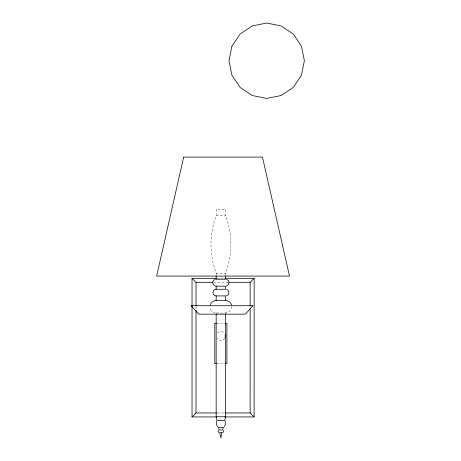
<?xml version="1.0" encoding="UTF-8"?>
<svg xmlns="http://www.w3.org/2000/svg" width="461" height="461" viewBox="0 0 461 461"><rect width="100%" height="100%" fill="white"/><g stroke="black" fill="none" stroke-linecap="round" stroke-linejoin="round"><path stroke-width="0.35" stroke-dasharray="2.31 1.73" d="M231.791 306.634C231.497 314.477 221.372 313.198 216.163 312.835C212.844 312.852 209.945 309.953 209.962 306.634M225.59 275.303L225.59 273.35L227.192 268.682L229.538 259.099L230.275 254.218L230.863 244.37L230.275 234.522L229.538 229.641L227.192 220.058L225.59 215.391L225.59 209.219L216.163 209.219L216.163 215.391L213.247 224.812L211.478 234.522L210.884 244.37L211.478 254.218L213.247 263.923L216.163 273.35L216.163 275.303M216.163 215.391L225.59 215.391M216.163 273.35L225.59 273.35M216.987 278.294L224.127 278.294M213.818 282.311L228.062 282.311M216.561 323.305L223.879 323.305M216.561 363.625L223.879 363.625M217.379 412.964L224.501 412.964M196.011 306.721L196.011 310.305M224.732 338.207A4.483 4.483 0 0 1 216.964 338.207M217.678 332.796A4.483 4.483 0 0 1 224.732 333.724"/><path stroke-width="0.69" d="M229.1 282.726L228.627 284.483L226.501 286.114M225.59 313.549L225.59 416.75L224.749 420.536L217.004 420.536L216.163 416.75L216.163 313.549M212.775 281.821L213.679 280.248L215.252 279.337M210.176 305.032C212.123 298.423 220.623 300.705 225.59 300.439C228.333 300.451 230.852 302.387 231.578 305.032M216.658 421.095L216.238 424.281L217.972 426.99M218.468 430.297L218.059 431.605L218.987 432.62M224.276 426.558L225.515 424.281L225.095 421.095M250.139 306L250.139 282.311L254.155 278.294L254.115 416.934L224.859 416.934M191.995 416.975L196.011 412.964L196.011 310.305M223.089 432.47L223.694 431.605L223.51 430.568M226.449 295.812C229.641 295.109 229.641 290.096 226.449 289.393M212.654 282.726L213.12 284.483L215.252 286.114L225.59 286.235L225.59 289.278L216.163 289.278C211.893 289.116 211.893 296.083 216.163 295.922L225.59 295.922L225.59 300.439M216.295 278.335L192.035 278.335L192.035 416.934L216.295 416.934M224.859 278.335L254.115 278.335M191.995 278.294L196.011 282.311L213.103 282.311M228.771 282.311L250.139 282.311M216.561 323.305L214.78 323.305L214.78 363.625L216.561 363.625M225.135 323.305L226.91 323.305L226.91 363.625L225.135 363.625M196.011 412.964L216.664 412.964M225.21 412.964L250.139 412.964L254.155 416.975M216.163 416.75L225.59 416.75M226.501 279.337L228.074 280.248L228.979 281.821M250.139 308.155L250.139 412.964M225.59 275.96L225.59 279.222L216.163 279.222L216.163 275.96M216.163 286.235L216.163 289.278M216.163 295.922L216.163 300.439M196.011 282.311L196.011 306M225.175 334.807A4.483 4.483 0 0 1 225.175 337.124M231.877 46.307L229.008 60.725L231.877 75.143L240.043 87.371L252.265 95.536L266.683 98.406L281.101 95.536L293.329 87.371L301.494 75.143L304.364 60.725L301.494 46.307L293.329 34.085L281.101 25.92L266.683 23.05L252.265 25.92L240.043 34.085L231.877 46.307M222.052 432.649L220.877 437.95L219.695 432.649L222.052 432.649M223.233 427.347L222.651 429.969L219.102 429.969L218.52 427.347L223.233 427.347M183.685 157.109L156.636 276.081L289.508 276.081L262.459 157.109L183.685 157.109M252.951 305.724L245.408 314.16L198.685 314.16L191.142 305.724L252.951 305.724"/></g></svg>
